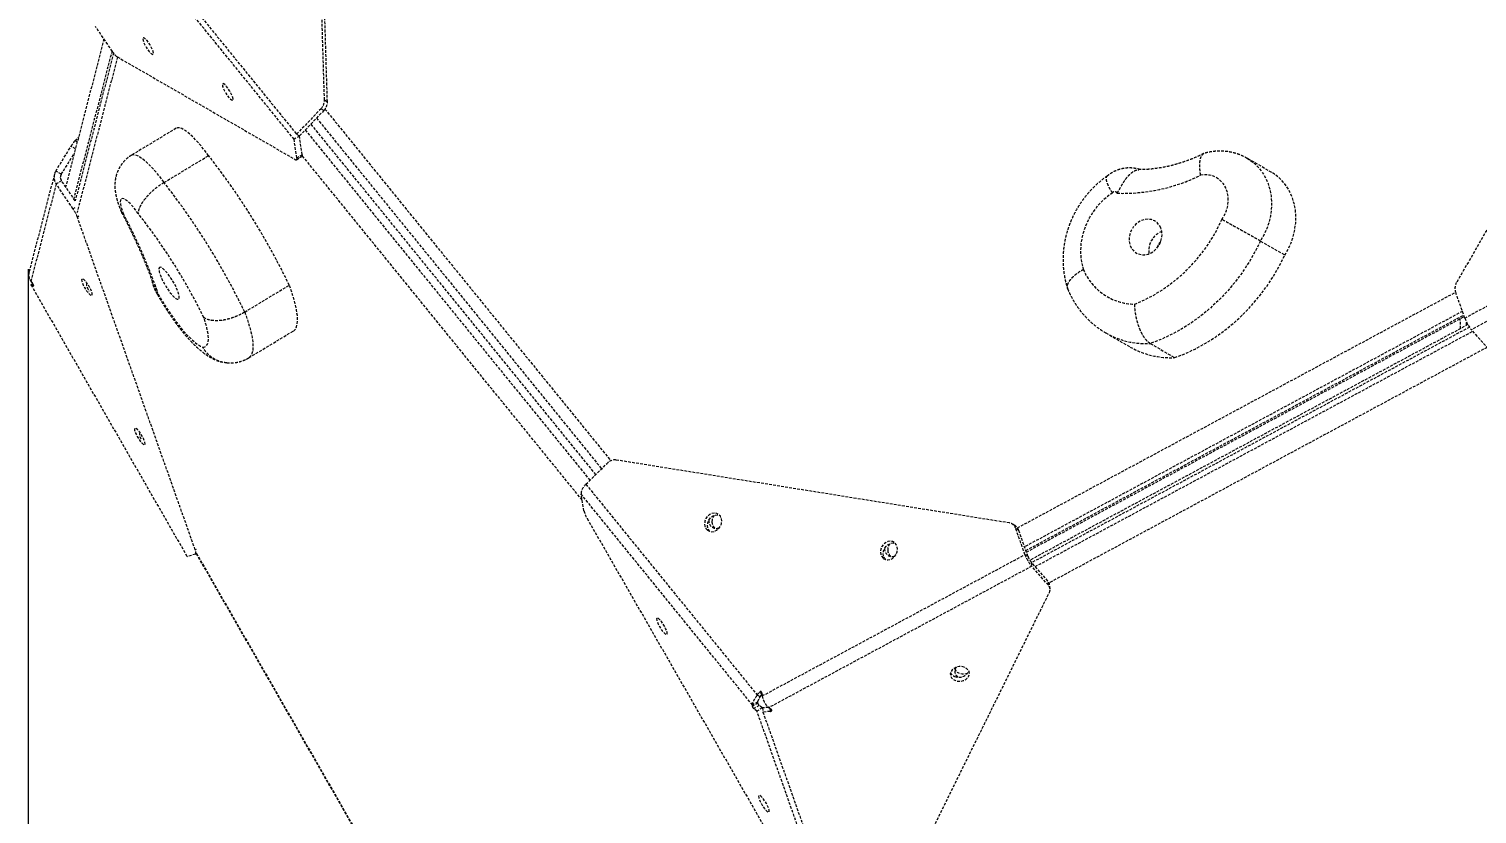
# Model space of a CAD drawing. Header units: millimetres. Extents: x -5934 to 4978, y -3536 to 3518.
# Drawn here: x -2296 to -1620, y 385 to 751 of the extents above; entities that cross this region are included whole.
import ezdxf

# ---------------------------------------------------------------- set-up
doc = ezdxf.new("R2010")
doc.units = ezdxf.units.MM
doc.linetypes.add('HIDDEN', pattern=[1.905, 1.27, -0.635])
for name, color, linetype in [('DIKOM_ОБЪЕКТ', 7, 'Continuous'), ('DIKOM_РАЗМЕР_ЗОНА', 7, 'Continuous'), ('DIKOM_РАЗМЕР_ОБЪЕКТА', 7, 'Continuous')]:
    doc.layers.add(name, color=color, linetype=linetype)
doc.styles.add('style1', font='arialbd.ttf', dxfattribs={"width": 0.8})
doc.dimstyles.new('1-50', dxfattribs={"dimtxt": 300, "dimasz": 200, "dimexe": 100, "dimexo": 0, "dimgap": 100, "dimtad": 1, "dimtxsty": 'style1', "dimcen": 200, "dimclrd": 7, "dimclre": 7, "dimclrt": 7, "dimadec": 1, "dimazin": 2, "dimtfac": 1, "dimtmove": 0, "dimatfit": 2, "dimfxl": 0, "dimlwd": 25, "dimlwe": 18, "dimarcsym": 0})

# ---------------------------------------------------------------- blocks, each defined once
blk = doc.blocks.new('*D0')
at = {"layer": 'Defpoints', "color": 0, "transparency": 16777216}
for p in [(-2296.89, 639), (2643.2, 244.5), (2643.2, -1241.2)]:
    blk.add_point(p, dxfattribs=at)
at = {"layer": 'DIKOM_РАЗМЕР_ОБЪЕКТА', "color": 7, "lineweight": 18, "transparency": 16777216}
for p, q in [((-2296.89, 639), (-2296.89, -1341.2)), ((2643.2, 244.5), (2643.2, -1341.2))]:
    blk.add_line(p, q, dxfattribs=at)
at = {"layer": 'DIKOM_РАЗМЕР_ОБЪЕКТА', "color": 7, "lineweight": 25, "transparency": 16777216}
blk.add_line((-2096.89, -1241.2), (2443.2, -1241.2), dxfattribs=at)
at = {"layer": 'DIKOM_РАЗМЕР_ОБЪЕКТА', "color": 7, "transparency": 16777216}
for points in [[(-2096.89, -1207.86), (-2096.89, -1274.53), (-2296.89, -1241.2)], [(2443.2, -1207.86), (2443.2, -1274.53), (2643.2, -1241.2)]]:
    blk.add_solid(points, dxfattribs=at)
at = {"layer": 'DIKOM_РАЗМЕР_ОБЪЕКТА', "color": 7, "transparency": 16777216, "insert": (101.53, -873.15), "char_height": 300, "attachment_point": 5, "style": 'style1'}
blk.add_mtext('{\\fArial|b0|i0|c204|p34;\\H1.75x;4950}', dxfattribs=at)
blk = doc.blocks.new('*D1')
at = {"layer": 'Defpoints', "color": 0, "transparency": 16777216}
for p in [(-1315.67, 1399.62), (-2761.53, -516.72), (2199.14, -516.72)]:
    blk.add_point(p, dxfattribs=at)
at = {"layer": 'DIKOM_РАЗМЕР_ОБЪЕКТА', "color": 7, "lineweight": 18, "transparency": 16777216}
for p, q in [((-1315.67, 1399.62), (-2861.53, 1399.62)), ((2199.14, -516.72), (-2861.53, -516.72))]:
    blk.add_line(p, q, dxfattribs=at)
at = {"layer": 'DIKOM_РАЗМЕР_ОБЪЕКТА', "color": 7, "lineweight": 25, "transparency": 16777216}
blk.add_line((-2761.53, 1199.62), (-2761.53, -316.72), dxfattribs=at)
at = {"layer": 'DIKOM_РАЗМЕР_ОБЪЕКТА', "color": 7, "transparency": 16777216}
for points in [[(-2794.86, 1199.62), (-2728.19, 1199.62), (-2761.53, 1399.62)], [(-2794.86, -316.72), (-2728.19, -316.72), (-2761.53, -516.72)]]:
    blk.add_solid(points, dxfattribs=at)
at = {"layer": 'DIKOM_РАЗМЕР_ОБЪЕКТА', "color": 7, "transparency": 16777216, "insert": (-3129.58, 684.6), "char_height": 300, "attachment_point": 5, "rotation": 90, "style": 'style1'}
blk.add_mtext('{\\fArial|b0|i0|c204|p34;\\H1.75x;1950}', dxfattribs=at)
blk = doc.blocks.new('*D2')
at = {"layer": 'Defpoints', "color": 0, "transparency": 16777216}
for p in [(-2311.07, 3518.49), (-5291.95, -2644.37), (2643.33, -2644.37)]:
    blk.add_point(p, dxfattribs=at)
at = {"layer": 'DIKOM_РАЗМЕР_ЗОНА', "color": 7, "lineweight": 18, "transparency": 16777216}
for p, q in [((-2311.07, 3518.49), (-5391.95, 3518.49)), ((2643.33, -2644.37), (-5391.95, -2644.37))]:
    blk.add_line(p, q, dxfattribs=at)
at = {"layer": 'DIKOM_РАЗМЕР_ЗОНА', "color": 7, "lineweight": 25, "transparency": 16777216}
blk.add_line((-5291.95, 3318.49), (-5291.95, -2444.37), dxfattribs=at)
at = {"layer": 'DIKOM_РАЗМЕР_ЗОНА', "color": 7, "transparency": 16777216}
for points in [[(-5325.28, 3318.49), (-5258.61, 3318.49), (-5291.95, 3518.49)], [(-5325.28, -2444.37), (-5258.61, -2444.37), (-5291.95, -2644.37)]]:
    blk.add_solid(points, dxfattribs=at)
at = {"layer": 'DIKOM_РАЗМЕР_ЗОНА', "color": 7, "transparency": 16777216, "insert": (-5660, 631.36), "char_height": 300, "attachment_point": 5, "rotation": 90, "style": 'style1'}
blk.add_mtext('{\\fArial|b0|i0|c204|p34;\\H1.75x;6150}', dxfattribs=at)
blk = doc.blocks.new('*D3')
at = {"layer": 'Defpoints', "color": 0, "transparency": 16777216}
for p in [(-4645.22, 715.38), (4976.69, 143.64), (4976.69, -3436.45)]:
    blk.add_point(p, dxfattribs=at)
at = {"layer": 'DIKOM_РАЗМЕР_ЗОНА', "color": 7, "lineweight": 18, "transparency": 16777216}
for p, q in [((-4645.22, 715.38), (-4645.22, -3536.45)), ((4976.69, 143.64), (4976.69, -3536.45))]:
    blk.add_line(p, q, dxfattribs=at)
at = {"layer": 'DIKOM_РАЗМЕР_ЗОНА', "color": 7, "lineweight": 25, "transparency": 16777216}
blk.add_line((-4445.22, -3436.45), (4776.69, -3436.45), dxfattribs=at)
at = {"layer": 'DIKOM_РАЗМЕР_ЗОНА', "color": 7, "transparency": 16777216}
for points in [[(-4445.22, -3403.11), (-4445.22, -3469.78), (-4645.22, -3436.45)], [(4776.69, -3403.11), (4776.69, -3469.78), (4976.69, -3436.45)]]:
    blk.add_solid(points, dxfattribs=at)
at = {"layer": 'DIKOM_РАЗМЕР_ЗОНА', "color": 7, "transparency": 16777216, "insert": (87.74, -3068.4), "char_height": 300, "attachment_point": 5, "style": 'style1'}
blk.add_mtext('{\\fArial|b0|i0|c204|p34;\\H1.75x;9600}', dxfattribs=at)

msp = doc.modelspace()

# ---------------------------------------------------------------- linework, layer by layer
at = {"layer": 'DIKOM_ОБЪЕКТ', "color": 7, "linetype": 'HIDDEN', "lineweight": 15}
for p, q in [((-2158.5, 718.083), (-2164.614, 921.707)), ((-2157.135, 717.295), (-2163.248, 920.918)), ((-1522.399, 818.884), (-1629.819, 632.844)), ((-2172.68, 699.725), (-2252.959, 798.51)), ((-2251.791, 800.876), (-2171.512, 702.091)), ((-2257.565, 740.819), (-2265.425, 752.399)), ((-2261.462, 746.559), (-2279.377, 677.534)), ((-2257.696, 741.011), (-2275.61, 671.986)), ((-2256.988, 740.016), (-2274.912, 670.957)), ((-2255.151, 738.174), (-2274.005, 665.532)), ((-2255.182, 738.192), (-2172.211, 690.301)), ((-2158.5, 718.083), (-2157.135, 717.295)), ((-2160.1, 714.019), (-2171.512, 702.091)), ((-2158.734, 713.23), (-2170.146, 701.303)), ((-2158.734, 713.23), (-2160.1, 714.019)), ((-2158.248, 713.811), (-2024.78, 549.549)), ((-2227.758, 704.87), (-2248.572, 692.331)), ((-2167.491, 704.078), (-2034.512, 540.418)), ((-2031.756, 543.13), (-2164.808, 706.882)), ((-2162.178, 709.63), (-2029.053, 545.79)), ((-2274.958, 699.106), (-2273.373, 700.666)), ((-2274.958, 699.106), (-2273.932, 698.514)), ((-2170.182, 701.23), (-2172.68, 699.725)), ((-2171.446, 691.028), (-2172.68, 699.725)), ((-2171.512, 702.091), (-2170.146, 701.303)), ((-2170.182, 701.23), (-2170.325, 701.406)), ((-2168.949, 692.533), (-2170.182, 701.23)), ((-2283.976, 684.858), (-2276.812, 696.47)), ((-2281.389, 683.364), (-2275.303, 693.228)), ((-2274.768, 695.29), (-2276.812, 696.47)), ((-2233.418, 679.542), (-2212.604, 692.082)), ((-2171.611, 690.197), (-2169.125, 691.695)), ((-2171.446, 691.028), (-2168.949, 692.533)), ((-2038.191, 531.249), (-2168.936, 692.16)), ((-1716.164, 684.243), (-1727.546, 690.814)), ((-2284.609, 683.378), (-2296.434, 637.825)), ((-2281.389, 683.364), (-2283.976, 684.858)), ((-2281.789, 681.824), (-2281.389, 683.364)), ((-2283.796, 678.861), (-2295.604, 633.374)), ((-2281.298, 680.365), (-2283.796, 678.861)), ((-2275.936, 667.281), (-2283.796, 678.861)), ((-2274.912, 670.957), (-2281.298, 680.365)), ((-1625.992, 616.23), (-1503.246, 682.264)), ((-1500.114, 676.814), (-1622.86, 610.779)), ((-2275.936, 667.281), (-2274.921, 667.893)), ((-2273.228, 663.771), (-2273.885, 663.375)), ((-2218.835, 507.921), (-2273.885, 663.375)), ((-1721.388, 652.187), (-1710.006, 645.616)), ((-2295.604, 633.374), (-2294.711, 632.195)), ((-2294.707, 632.189), (-2295.545, 631.684)), ((-2295.545, 631.684), (-2222.584, 504.71)), ((-2294.378, 631.253), (-2295.545, 631.684)), ((-2294.275, 631.314), (-2294.378, 631.253)), ((-2195.747, 619.016), (-2174.933, 631.556)), ((-1834.866, 518.22), (-1630.267, 628.305)), ((-1625.992, 616.23), (-1630.323, 628.464)), ((-1627.095, 619.347), (-1831.547, 509.341)), ((-1830.943, 507.635), (-1626.491, 617.641)), ((-1830.693, 506.93), (-1626.242, 616.936)), ((-1627.954, 611.308), (-1628.093, 615.94)), ((-2193.792, 597.67), (-2172.978, 610.21)), ((-1624.539, 613.146), (-1829.075, 503.095)), ((-1623.783, 611.963), (-1828.208, 501.972)), ((-1826.58, 500.122), (-1622.236, 610.07)), ((-1793.619, 609.261), (-1782.237, 602.69)), ((-1625.197, 612.792), (-1625.248, 614.467)), ((-1615.083, 601.937), (-1622.86, 610.779)), ((-1615.593, 602.516), (-1820.083, 492.49)), ((-1772.827, 604.306), (-1761.445, 597.735)), ((-2036.393, 538.566), (-2026.309, 548.492)), ((-1838.636, 520.49), (-2022.339, 549.906)), ((-2036.393, 538.566), (-1956.362, 440.056)), ((-1958.626, 435.47), (-2038.657, 533.979)), ((-2037.326, 526.169), (-2038.657, 533.979)), ((-2035.825, 522.581), (-1929.51, 337.53)), ((-1836.01, 519.256), (-1837.376, 520.044)), ((-1831.356, 505.733), (-1835.688, 517.967)), ((-1834.322, 517.179), (-1835.688, 517.967)), ((-1829.99, 504.944), (-1834.322, 517.179)), ((-2218.835, 507.921), (-2218.178, 508.317)), ((-2218.766, 505.966), (-2222.584, 504.71)), ((-2218.708, 505.993), (-2218.052, 506.389)), ((-2218.395, 506.182), (-2137.564, 365.489)), ((-2218.226, 506.284), (-2137.394, 365.591)), ((-1954.1, 439.694), (-1831.356, 505.733)), ((-1829.99, 504.944), (-1831.356, 505.733)), ((-1828.425, 502.219), (-1828.225, 500.282)), ((-1820.648, 493.377), (-1828.425, 502.219)), ((-1828.225, 500.282), (-1950.969, 434.244)), ((-1820.448, 491.44), (-1828.225, 500.282)), ((-1896.834, 332.297), (-1819.98, 488.017)), ((-1820.448, 491.44), (-1820.648, 493.377)), ((-1819.662, 489.7), (-1819.862, 491.637)), ((-1956.362, 440.056), (-1955.423, 441.365)), ((-1954.996, 439.268), (-1956.362, 440.056)), ((-1954.241, 440.682), (-1955.423, 441.365)), ((-1954.996, 439.268), (-1954.198, 440.38)), ((-1954.312, 441.187), (-1954.1, 439.694)), ((-1956.155, 436.326), (-1958.653, 434.822)), ((-1958.653, 434.822), (-1958.626, 435.47)), ((-1956.128, 436.974), (-1958.626, 435.47)), ((-1955.51, 435.204), (-1958.008, 433.699)), ((-1956.525, 432.601), (-1958.008, 433.699)), ((-1954.027, 434.105), (-1956.525, 432.601)), ((-1956.155, 436.326), (-1956.128, 436.974)), ((-1954.027, 434.105), (-1955.51, 435.204)), ((-1953.909, 433.77), (-1954.027, 434.105)), ((-1951.079, 434.352), (-1953.942, 434.092)), ((-1953.942, 434.092), (-1953.742, 432.155)), ((-1950.969, 434.244), (-1949.845, 433.411)), ((-1950.455, 433.863), (-1950.311, 432.467)), ((-1918.751, 325.943), (-1956.525, 432.601)), ((-1950.311, 432.467), (-1953.742, 432.155)), ((-1953.742, 432.155), (-1915.969, 325.497))]:
    msp.add_line(p, q, dxfattribs=at)
at = {"layer": 'DIKOM_ОБЪЕКТ', "color": 7, "linetype": 'HIDDEN', "lineweight": 15, "flags": 128}
for points in [[(-2243.372, 746.582), (-2243.234, 745.861), (-2242.906, 744.933), (-2242.414, 743.871), (-2241.798, 742.763), (-2241.108, 741.698), (-2240.399, 740.763), (-2239.73, 740.032), (-2239.153, 739.566), (-2238.717, 739.401), (-2238.457, 739.552), (-2238.393, 740.006), (-2238.53, 740.727), (-2238.858, 741.655), (-2239.35, 742.717), (-2239.967, 743.825), (-2240.657, 744.89), (-2241.366, 745.825), (-2242.035, 746.556), (-2242.611, 747.023), (-2243.047, 747.187), (-2243.308, 747.036), (-2243.372, 746.582)], [(-2206.186, 725.118), (-2206.049, 724.398), (-2205.72, 723.469), (-2205.228, 722.408), (-2204.612, 721.3), (-2203.922, 720.235), (-2203.213, 719.299), (-2202.544, 718.568), (-2201.968, 718.102), (-2201.532, 717.938), (-2201.271, 718.089), (-2201.207, 718.543), (-2201.344, 719.263), (-2201.672, 720.192), (-2202.164, 721.253), (-2202.781, 722.361), (-2203.471, 723.426), (-2204.18, 724.362), (-2204.849, 725.093), (-2205.425, 725.559), (-2205.861, 725.723), (-2206.122, 725.572), (-2206.186, 725.118)], [(-2212.604, 692.082), (-2214.386, 694.447), (-2216.149, 696.635), (-2217.871, 698.618), (-2219.529, 700.372), (-2221.105, 701.874), (-2222.578, 703.108), (-2223.93, 704.057), (-2225.145, 704.709), (-2226.208, 705.057), (-2227.105, 705.096), (-2227.758, 704.87)], [(-2248.572, 692.33), (-2247.919, 692.557), (-2247.022, 692.518), (-2245.959, 692.17), (-2244.744, 691.517), (-2243.392, 690.568), (-2241.919, 689.335), (-2240.343, 687.832), (-2238.685, 686.079), (-2236.963, 684.096), (-2235.2, 681.908), (-2233.418, 679.542)], [(-2172.211, 690.301), (-2172.004, 690.202), (-2171.826, 690.157), (-2171.678, 690.168), (-2171.562, 690.235), (-2171.48, 690.356), (-2171.433, 690.53), (-2171.422, 690.755), (-2171.446, 691.028)], [(-2168.949, 692.533), (-2168.924, 692.26), (-2168.936, 692.035), (-2168.983, 691.861), (-2169.064, 691.739), (-2169.113, 691.702)], [(-1727.614, 690.853), (-1726.239, 689.994), (-1724.072, 688.305), (-1722.128, 686.337), (-1720.428, 684.115), (-1718.996, 681.665), (-1717.848, 679.019), (-1716.998, 676.208), (-1716.456, 673.267), (-1716.231, 670.234), (-1716.324, 667.144), (-1716.734, 664.037), (-1717.456, 660.949), (-1718.482, 657.921), (-1719.798, 654.988), (-1721.388, 652.187)], [(-1739.442, 662.315), (-1738.226, 664.289), (-1737.303, 666.408), (-1736.697, 668.616), (-1736.424, 670.853), (-1736.493, 673.056), (-1736.9, 675.165), (-1737.636, 677.123), (-1738.679, 678.876), (-1740.001, 680.376), (-1741.567, 681.581), (-1743.333, 682.46), (-1745.251, 682.988), (-1747.268, 683.15), (-1749.33, 682.942)], [(-1710.006, 645.616), (-1708.416, 648.416), (-1707.099, 651.349), (-1706.074, 654.378), (-1705.352, 657.465), (-1704.942, 660.572), (-1704.849, 663.662), (-1705.074, 666.696), (-1705.615, 669.636), (-1706.465, 672.447), (-1707.613, 675.093), (-1709.046, 677.543), (-1710.745, 679.765), (-1712.69, 681.733), (-1714.856, 683.422), (-1716.164, 684.243)], [(-2245.468, 665.038), (-2246.752, 666.783), (-2248.018, 668.341), (-2249.231, 669.669), (-2250.358, 670.732), (-2251.368, 671.5), (-2252.234, 671.952), (-2252.932, 672.076), (-2253.442, 671.868), (-2253.751, 671.333), (-2253.851, 670.488), (-2253.738, 669.354), (-2253.415, 667.963), (-2252.892, 666.353), (-2252.183, 664.568)], [(-1790.469, 674.718), (-1793.015, 672.885), (-1795.394, 670.78), (-1797.577, 668.431), (-1799.535, 665.866), (-1801.244, 663.118), (-1802.684, 660.221), (-1803.835, 657.212), (-1804.684, 654.129), (-1805.219, 651.009), (-1805.434, 647.892), (-1805.327, 644.818), (-1804.898, 641.824), (-1804.153, 638.949)], [(-1767.956, 658.348), (-1768.702, 659.698), (-1769.708, 660.817), (-1770.931, 661.661), (-1772.323, 662.194), (-1773.825, 662.394), (-1775.376, 662.254), (-1776.914, 661.779), (-1778.374, 660.988), (-1779.698, 659.914), (-1780.83, 658.601), (-1781.725, 657.102), (-1782.346, 655.48), (-1782.668, 653.8), (-1782.677, 652.131), (-1782.372, 650.541), (-1781.768, 649.096), (-1780.887, 647.855), (-1779.767, 646.868), (-1778.453, 646.177), (-1776.998, 645.808), (-1775.464, 645.778), (-1773.911, 646.087), (-1772.404, 646.723), (-1771.005, 647.661), (-1769.771, 648.86), (-1768.752, 650.273), (-1767.99, 651.842), (-1767.516, 653.502), (-1767.35, 655.185), (-1767.499, 656.823), (-1767.956, 658.348)], [(-1721.388, 652.187), (-1723.946, 647.12), (-1726.796, 642.207), (-1729.926, 637.473), (-1733.322, 632.939), (-1736.967, 628.628), (-1740.844, 624.558), (-1744.935, 620.751), (-1749.22, 617.223), (-1753.679, 613.991), (-1758.291, 611.07), (-1763.035, 608.474), (-1767.888, 606.216), (-1772.827, 604.306)], [(-1761.445, 597.735), (-1756.506, 599.645), (-1751.653, 601.903), (-1746.909, 604.498), (-1742.297, 607.419), (-1737.837, 610.651), (-1733.552, 614.179), (-1729.462, 617.987), (-1725.585, 622.056), (-1721.94, 626.368), (-1718.544, 630.901), (-1715.414, 635.636), (-1712.563, 640.548), (-1710.006, 645.616)], [(-2235.148, 639.935), (-2235.558, 639.823), (-2235.783, 639.409), (-2235.814, 638.711), (-2235.651, 637.758), (-2235.298, 636.589), (-2234.772, 635.251), (-2234.093, 633.8), (-2233.29, 632.294), (-2232.395, 630.796), (-2231.444, 629.366), (-2230.477, 628.064), (-2229.534, 626.943), (-2228.652, 626.048), (-2227.869, 625.416), (-2227.216, 625.073), (-2226.719, 625.033), (-2226.4, 625.297), (-2226.271, 625.856), (-2226.337, 626.686), (-2226.597, 627.752), (-2227.038, 629.012), (-2227.644, 630.414), (-2228.388, 631.9), (-2229.242, 633.41), (-2230.17, 634.881), (-2231.134, 636.254), (-2232.094, 637.472), (-2233.011, 638.485), (-2233.847, 639.253), (-2234.57, 639.743), (-2235.148, 639.935)], [(-2270.306, 633.614), (-2270.926, 634.192), (-2271.423, 634.48), (-2271.757, 634.455), (-2271.901, 634.119), (-2271.844, 633.499), (-2271.59, 632.646), (-2271.159, 631.628), (-2270.587, 630.528), (-2269.92, 629.435), (-2269.212, 628.438), (-2268.52, 627.617), (-2267.9, 627.039), (-2267.403, 626.751), (-2267.069, 626.776), (-2266.925, 627.112), (-2266.982, 627.731), (-2267.236, 628.585), (-2267.667, 629.603), (-2268.239, 630.703), (-2268.906, 631.796), (-2269.614, 632.793), (-2270.306, 633.614)], [(-2269.261, 632.316), (-2269.423, 632.279), (-2269.586, 631.971), (-2269.547, 631.376), (-2269.311, 630.542), (-2268.896, 629.536), (-2268.538, 628.814)], [(-2236.645, 629.063), (-2236.744, 629.065), (-2236.795, 628.985), (-2236.793, 628.829), (-2236.739, 628.607), (-2236.637, 628.335), (-2236.493, 628.032), (-2236.318, 627.719), (-2236.123, 627.416)], [(-2172.978, 610.21), (-2172.863, 610.283), (-2172.087, 611.045), (-2171.525, 612.147), (-2171.182, 613.577), (-2171.062, 615.326), (-2171.165, 617.379), (-2171.49, 619.719), (-2172.034, 622.329), (-2172.794, 625.187), (-2173.763, 628.271), (-2174.933, 631.556)], [(-2236.123, 627.416), (-2234.51, 624.621), (-2232.819, 621.862), (-2231.072, 619.175), (-2229.291, 616.593), (-2227.497, 614.149), (-2225.715, 611.873), (-2223.965, 609.793), (-2222.271, 607.936), (-2220.652, 606.325), (-2219.13, 604.98), (-2217.724, 603.918), (-2216.451, 603.153), (-2215.327, 602.694)], [(-2215.327, 602.694), (-2214.427, 602.809), (-2213.706, 603.231), (-2213.171, 603.953), (-2212.828, 604.971), (-2212.68, 606.272), (-2212.728, 607.845), (-2212.972, 609.673), (-2213.41, 611.739), (-2214.037, 614.021), (-2214.848, 616.497)], [(-2195.747, 619.016), (-2194.577, 615.732), (-2193.608, 612.648), (-2192.848, 609.79), (-2192.303, 607.18), (-2191.979, 604.84), (-2191.876, 602.787), (-2191.996, 601.038), (-2192.339, 599.607), (-2192.9, 598.506), (-2193.677, 597.743), (-2193.789, 597.672)], [(-2245.634, 563.943), (-2246.254, 564.521), (-2246.751, 564.809), (-2247.085, 564.784), (-2247.229, 564.448), (-2247.172, 563.828), (-2246.918, 562.975), (-2246.487, 561.957), (-2245.915, 560.857), (-2245.248, 559.764), (-2244.54, 558.767), (-2243.848, 557.946), (-2243.228, 557.368), (-2242.731, 557.08), (-2242.397, 557.105), (-2242.253, 557.441), (-2242.31, 558.061), (-2242.564, 558.914), (-2242.995, 559.932), (-2243.567, 561.032), (-2244.234, 562.125), (-2244.942, 563.122), (-2245.634, 563.943)], [(-2244.591, 562.647), (-2244.753, 562.61), (-2244.915, 562.302), (-2244.877, 561.707), (-2244.641, 560.873), (-2244.226, 559.867), (-2243.869, 559.147)], [(-1979.606, 517.11), (-1978.646, 516.595), (-1977.551, 516.418), (-1976.411, 516.592), (-1975.317, 517.104), (-1974.359, 517.912), (-1973.613, 518.95), (-1973.142, 520.136), (-1972.981, 521.371), (-1973.145, 522.558), (-1973.621, 523.598), (-1974.369, 524.409), (-1975.329, 524.924), (-1976.424, 525.101), (-1977.564, 524.927), (-1978.658, 524.415), (-1979.617, 523.607), (-1980.362, 522.568), (-1980.834, 521.383), (-1980.994, 520.147), (-1980.83, 518.961), (-1980.355, 517.92), (-1979.606, 517.11)], [(-1978.506, 516.552), (-1978.989, 517.132), (-1979.464, 518.172), (-1979.628, 519.359), (-1979.468, 520.594), (-1978.996, 521.78), (-1978.251, 522.818), (-1977.292, 523.626), (-1976.199, 524.138), (-1975.058, 524.312), (-1974.103, 524.179)], [(-2218.766, 505.966), (-2218.653, 506.037), (-2218.573, 506.162), (-2218.529, 506.34), (-2218.52, 506.568), (-2218.547, 506.845), (-2218.609, 507.165), (-2218.705, 507.526), (-2218.835, 507.921)], [(-1897.514, 503.964), (-1896.554, 503.449), (-1895.459, 503.272), (-1894.319, 503.446), (-1893.225, 503.958), (-1892.267, 504.766), (-1891.521, 505.805), (-1891.049, 506.99), (-1890.889, 508.226), (-1891.053, 509.412), (-1891.529, 510.453), (-1892.277, 511.263), (-1893.237, 511.778), (-1894.332, 511.956), (-1895.472, 511.781), (-1896.566, 511.269), (-1897.524, 510.461), (-1898.27, 509.423), (-1898.742, 508.237), (-1898.902, 507.002), (-1898.738, 505.815), (-1898.262, 504.775), (-1897.514, 503.964)], [(-1896.414, 503.406), (-1896.896, 503.986), (-1897.372, 505.027), (-1897.536, 506.213), (-1897.376, 507.449), (-1896.904, 508.634), (-1896.158, 509.673), (-1895.2, 510.481), (-1894.106, 510.993), (-1892.966, 511.167), (-1892.011, 511.033)], [(-2001.82, 475.253), (-2002.439, 475.831), (-2002.936, 476.119), (-2003.27, 476.095), (-2003.415, 475.759), (-2003.357, 475.139), (-2003.103, 474.285), (-2002.672, 473.268), (-2002.1, 472.167), (-2001.433, 471.075), (-2000.725, 470.077), (-2000.033, 469.256), (-1999.414, 468.678), (-1998.917, 468.39), (-1998.583, 468.414), (-1998.439, 468.75), (-1998.496, 469.37), (-1998.751, 470.224), (-1999.181, 471.242), (-1999.753, 472.342), (-2000.42, 473.435), (-2001.128, 474.432), (-2001.82, 475.253)], [(-1859.691, 453.1), (-1860.896, 453.375), (-1862.172, 453.374), (-1863.416, 453.097), (-1864.528, 452.568), (-1865.417, 451.828), (-1866.011, 450.937), (-1866.263, 449.969), (-1866.151, 449.001), (-1865.686, 448.112), (-1864.904, 447.373), (-1863.868, 446.845), (-1862.664, 446.57), (-1861.388, 446.571), (-1860.144, 446.848), (-1859.032, 447.378), (-1858.143, 448.118), (-1857.548, 449.008), (-1857.297, 449.976), (-1857.408, 450.944), (-1857.874, 451.834), (-1858.656, 452.572), (-1859.691, 453.1)], [(-1858.177, 450.166), (-1858.292, 450.123), (-1859.482, 449.844), (-1860.707, 449.841), (-1861.858, 450.116), (-1862.834, 450.643), (-1863.546, 451.375), (-1863.932, 452.248), (-1863.95, 452.335)], [(-1954.172, 392.317), (-1954.791, 392.895), (-1955.288, 393.183), (-1955.622, 393.159), (-1955.766, 392.823), (-1955.709, 392.203), (-1955.455, 391.35), (-1955.024, 390.332), (-1954.452, 389.231), (-1953.785, 388.139), (-1953.077, 387.141), (-1952.385, 386.32), (-1951.766, 385.742), (-1951.269, 385.454), (-1950.935, 385.479), (-1950.791, 385.814), (-1950.848, 386.434), (-1951.102, 387.288), (-1951.533, 388.306), (-1952.105, 389.406), (-1952.772, 390.499), (-1953.48, 391.496), (-1954.172, 392.317)]]:
    msp.add_lwpolyline(points, dxfattribs=at)
at = {"layer": 'DIKOM_ОБЪЕКТ', "color": 7, "linetype": 'HIDDEN', "lineweight": 15}
for centre, radius, start, end in [((-2249.591, 745.659), 9.328, 211.256881, 233.175273), ((-2164.213, 717.985), 5.714, 316.045528, 0.986467), ((-2162.848, 717.196), 5.714, 316.049448, 0.989196), ((-2261.382, 687.583), 17.807, 139.676588, 150.060806), ((-2472.441, 488.376), 330.169, 25.699763, 38.09548), ((-2279.286, 681.998), 5.494, 148.622536, 214.816783), ((-2279.044, 681.934), 2.746, 148.611127, 214.828193), ((-2493.634, 475.601), 330.612, 25.708116, 38.087127), ((-1785.839, 757.392), 82.92, 268.239546, 296.12307), ((-1789.474, 674.145), 1.148, 18.622997, 150.015849), ((-2290.984, 656.887), 18.289, 20.77751, 34.632759), ((-2489.955, 539.355), 268.726, 19.501261, 27.771807), ((-2457.068, 497.626), 269.817, 26.139683, 38.349909), ((-1808.453, 692.48), 75.316, 292.082064, 336.390444), ((-1763.944, 647.671), 9.651, 111.418791, 188.581209), ((-1764.798, 648.164), 4.896, 130.384382, 169.615618), ((-1779.715, 649.177), 26.492, 202.709523, 269.081926), ((-1625.264, 630.101), 5.317, 148.938322, 197.923896), ((-1609.339, 622.172), 17.681, 199.637302, 220.116058), ((-1774.763, 642.285), 38.028, 240.259723, 272.91726), ((-1763.38, 635.714), 38.029, 240.274056, 272.917158), ((-2022.918, 545.252), 4.69, 82.907622, 136.30885), ((-2032.613, 533.849), 6.045, 128.701154, 178.760887), ((-2025.256, 529.109), 12.423, 193.690078, 211.703355), ((-1975.496, 521.487), 3.533, 175.954394, 293.197256), ((-1972.839, 521.034), 4.708, 140.142613, 180.995824), ((-1974.232, 520.907), 3.314, 179.217224, 243.11511), ((-1839.249, 516.79), 3.75, 18.302872, 80.600567), ((-1837.959, 515.948), 3.84, 18.697832, 59.489904), ((-1893.401, 508.347), 3.534, 176.012877, 293.826308), ((-1890.751, 507.894), 4.702, 141.994602, 180.979579), ((-1892.139, 507.766), 3.314, 179.183635, 243.102329), ((-1814.703, 511.675), 17.681, 199.638356, 220.116884), ((-1821.664, 507.915), 8.84, 199.637358, 220.118182), ((-1822.938, 491.295), 3.095, 6.348427, 42.275955), ((-1822.676, 489.392), 3.026, 332.968189, 42.58271), ((-1861.206, 451.173), 2.946, 138.91462, 246.410892), ((-1862.972, 452.275), 3.661, 209.807505, 252.571788), ((-1862.172, 453.435), 5.025, 247.823382, 335.660734)]:
    msp.add_arc(centre, radius, start, end, dxfattribs=at)
for centre, major_axis, ratio, start_param, end_param in [((-2294.776, 631.946), (-0.474, 0.694), 0.2357263, 2.8206992, 4.9150943), ((-1954.985, 440.825), (0.313, 0.881), 0.6884734, 5.3622982, 7.4566933), ((-1958.214, 434.282), (-0.396, 0.639), 0.2943936, 0.40913, 2.5035251), ((-1955.717, 435.787), (-0.396, 0.639), 0.2943936, 0.40913, 2.5035251), ((-1950.517, 433.049), (0.917, -0.086), 0.634286, 4.9984457, 7.0928408)]:
    msp.add_ellipse(centre, major_axis=major_axis, ratio=ratio, start_param=start_param, end_param=end_param, dxfattribs=at)
for points, knots in [([(-2248.563, 692.307), (-2249.075, 691.986), (-2250.203, 691.281), (-2251.712, 689.908), (-2253.091, 688.311), (-2254.213, 686.594), (-2255.089, 684.801), (-2255.728, 682.962), (-2256.145, 681.102), (-2256.357, 679.236), (-2256.38, 677.357), (-2256.224, 675.425), (-2255.872, 673.345), (-2255.279, 670.998), (-2254.449, 668.542), (-2253.727, 666.719), (-2253.318, 665.811), (-2253.266, 665.696)], [0, 0, 0, 0, 0.0570392, 0.1255068, 0.1919751, 0.2567981, 0.3203027, 0.3828543, 0.4449188, 0.5072114, 0.5709174, 0.6381235, 0.7124225, 0.7994334, 0.9018013, 0.9875352, 1, 1, 1, 1]), ([(-1747.82, 693.1), (-1748.39, 692.819), (-1750.335, 691.858), (-1753.699, 690.412), (-1757.918, 688.872), (-1762.17, 687.619), (-1766.437, 686.645), (-1770.703, 685.968), (-1774.616, 685.579), (-1777.077, 685.549), (-1778.14, 685.537)], [0, 0, 0, 0, 0.0574647, 0.1960745, 0.334815, 0.4738397, 0.6132174, 0.7530167, 0.8933128, 1, 1, 1, 1]), ([(-1749.33, 682.942), (-1749.332, 682.957), (-1749.5, 684.009), (-1749.705, 685.765), (-1749.762, 688.001), (-1749.623, 689.745), (-1749.293, 691.2), (-1748.775, 692.283), (-1748.159, 692.982), (-1747.656, 693.13), (-1747.442, 693.194)], [0, 0, 0, 0, 0.0027014, 0.1918585, 0.3316946, 0.4755415, 0.6147599, 0.7579726, 0.8969211, 1, 1, 1, 1]), ([(-1727.64, 690.838), (-1728.29, 691.2), (-1729.76, 692.019), (-1732.213, 692.957), (-1734.928, 693.699), (-1737.714, 694.129), (-1740.539, 694.259), (-1743.375, 694.076), (-1745.686, 693.702), (-1747.029, 693.338), (-1747.45, 693.224)], [0, 0, 0, 0, 0.1093674, 0.2470408, 0.3844623, 0.5218974, 0.6595795, 0.7977501, 0.9365928, 1, 1, 1, 1]), ([(-1777.577, 685.551), (-1777.591, 685.556), (-1778.289, 685.84), (-1779.763, 686.129), (-1781.948, 686.391), (-1784.145, 686.318), (-1786.302, 685.959), (-1788.393, 685.316), (-1790.373, 684.386), (-1791.911, 683.455), (-1792.71, 682.756), (-1792.957, 682.539)], [0, 0, 0, 0, 0.0026921, 0.1381588, 0.2725819, 0.4062374, 0.5394206, 0.6724712, 0.8057699, 0.9397117, 1, 1, 1, 1]), ([(-1788.386, 674.511), (-1788.381, 674.518), (-1787.997, 675.041), (-1787.328, 676.188), (-1786.303, 678.015), (-1785.172, 679.914), (-1783.92, 681.711), (-1782.613, 683.223), (-1781.291, 684.384), (-1779.951, 685.15), (-1778.892, 685.513), (-1778.302, 685.473), (-1778.139, 685.462)], [0, 0, 0, 0, 0.0012996, 0.0976241, 0.1974846, 0.3222499, 0.4506672, 0.5743618, 0.7015728, 0.824751, 0.9514728, 1, 1, 1, 1]), ([(-2233.418, 679.542), (-2234.107, 679.108), (-2235.506, 678.225), (-2237.516, 676.693), (-2239.416, 675.043), (-2241.115, 673.333), (-2242.599, 671.586), (-2243.801, 669.884), (-2244.709, 668.244), (-2245.348, 666.581), (-2245.492, 665.557), (-2245.468, 665.045), (-2245.468, 665.038)], [0, 0, 0, 0, 0.10538274, 0.21382907, 0.31921388, 0.42764924, 0.53313585, 0.64166361, 0.7474224, 0.85622163, 0.997845, 1, 1, 1, 1]), ([(-1792.916, 682.604), (-1793.064, 682.505), (-1794.232, 681.729), (-1796.31, 680.089), (-1799.075, 677.611), (-1801.642, 674.897), (-1804.005, 671.982), (-1806.142, 668.882), (-1808.039, 665.621), (-1809.68, 662.222), (-1811.052, 658.709), (-1812.144, 655.108), (-1812.947, 651.444), (-1813.453, 647.745), (-1813.656, 644.038), (-1813.553, 640.353), (-1813.146, 636.717), (-1812.447, 633.237), (-1811.795, 630.947), (-1811.413, 629.839), (-1811.395, 629.788)], [0, 0, 0, 0, 0.0089621, 0.0705469, 0.1322304, 0.1940613, 0.2560177, 0.3180747, 0.3802149, 0.4424213, 0.5046754, 0.5669568, 0.6292474, 0.6915172, 0.7537318, 0.8158497, 0.8778208, 0.9395944, 0.9971865, 1, 1, 1, 1]), ([(-1790.469, 674.718), (-1790.476, 674.728), (-1791.065, 675.51), (-1791.877, 676.916), (-1792.715, 678.706), (-1793.196, 680.112), (-1793.401, 681.261), (-1793.351, 682.117), (-1793.097, 682.416), (-1792.975, 682.56)], [0, 0, 0, 0, 0.002499, 0.2130894, 0.3702375, 0.5319459, 0.6889896, 0.8505861, 1, 1, 1, 1]), ([(-2252.183, 664.568), (-2252.189, 664.572), (-2252.629, 664.828), (-2253.087, 665.166), (-2253.215, 665.636), (-2253.234, 665.709)], [0, 0, 0, 0, 0.0119093, 0.8467503, 1, 1, 1, 1]), ([(-2253.219, 665.583), (-2253.043, 665.245), (-2252.092, 663.417), (-2250.437, 660.127), (-2248.308, 655.755), (-2246.308, 651.47), (-2244.44, 647.29), (-2242.712, 643.233), (-2241.133, 639.325), (-2239.806, 635.861), (-2239.069, 633.775), (-2238.753, 632.879)], [0, 0, 0, 0, 0.028684, 0.1552494, 0.2815889, 0.4076002, 0.5332145, 0.6583411, 0.7828765, 0.906696, 1, 1, 1, 1]), ([(-1721.388, 652.187), (-1721.796, 652.421), (-1722.623, 652.896), (-1724.224, 653.801), (-1726.056, 654.828), (-1728.062, 655.946), (-1730.213, 657.142), (-1732.412, 658.363), (-1734.635, 659.601), (-1737.016, 660.933), (-1738.594, 661.829), (-1739.429, 662.308), (-1739.442, 662.315)], [0, 0, 0, 0, 0.1053804, 0.2138318, 0.3192173, 0.427649, 0.5331299, 0.6416619, 0.7474184, 0.8562202, 0.9978397, 1, 1, 1, 1]), ([(-2296.42, 637.82), (-2296.433, 637.787), (-2296.638, 637.3), (-2296.645, 636.254), (-2296.443, 634.742), (-2295.898, 633.853), (-2295.604, 633.374)], [0, 0, 0, 0, 0.0216894, 0.3269852, 0.6371133, 1, 1, 1, 1]), ([(-1811.362, 629.703), (-1811.452, 630.046), (-1811.634, 630.749), (-1811.401, 631.96), (-1810.794, 633.265), (-1809.804, 634.61), (-1808.451, 635.978), (-1806.632, 637.439), (-1805.095, 638.417), (-1804.175, 638.937), (-1804.153, 638.949)], [0, 0, 0, 0, 0.132638, 0.2715537, 0.4065652, 0.5455073, 0.6805975, 0.8195938, 0.9957226, 1, 1, 1, 1]), ([(-2239.054, 633.722), (-2239.026, 633.535), (-2238.919, 632.819), (-2238.567, 631.586), (-2237.976, 629.978), (-2237.278, 628.493), (-2236.703, 627.574), (-2236.463, 627.19)], [0, 0, 0, 0, 0.080017, 0.3067119, 0.5431302, 0.809118, 1, 1, 1, 1]), ([(-2236.645, 629.063), (-2236.649, 629.07), (-2237.008, 629.584), (-2237.675, 630.584), (-2238.379, 631.834), (-2238.618, 632.622), (-2238.702, 632.897)], [0, 0, 0, 0, 0.0051749, 0.3891423, 0.78723, 1, 1, 1, 1]), ([(-1811.454, 629.911), (-1811.143, 629.185), (-1810.339, 627.311), (-1808.803, 624.418), (-1806.807, 621.294), (-1804.561, 618.379), (-1802.091, 615.688), (-1799.408, 613.247), (-1796.597, 611.076), (-1794.597, 609.863), (-1793.625, 609.273)], [0, 0, 0, 0, 0.0842041, 0.217629, 0.3506102, 0.4829258, 0.6146134, 0.7457297, 0.8763779, 1, 1, 1, 1]), ([(-2236.123, 627.416), (-2236.126, 627.414), (-2236.322, 627.222), (-2236.528, 627.111), (-2236.47, 627.184), (-2236.467, 627.189)], [0, 0, 0, 0, 0.01103243, 0.9387109, 1, 1, 1, 1]), ([(-2236.479, 627.182), (-2236.316, 626.894), (-2235.604, 625.63), (-2234.282, 623.402), (-2232.494, 620.534), (-2230.646, 617.732), (-2228.752, 615.013), (-2226.816, 612.391), (-2224.842, 609.876), (-2222.824, 607.475), (-2220.746, 605.187), (-2218.567, 603), (-2216.206, 600.892), (-2213.861, 599.114), (-2211.593, 597.706), (-2209.55, 596.699), (-2207.862, 596.038), (-2206.816, 595.766), (-2206.485, 595.679)], [0, 0, 0, 0, 0.0195723, 0.0859332, 0.1522554, 0.2186871, 0.2854216, 0.3527161, 0.4208973, 0.4904269, 0.5619996, 0.6367367, 0.7165425, 0.8042222, 0.8681453, 0.9243315, 0.9760551, 1, 1, 1, 1]), ([(-1772.827, 604.306), (-1773.204, 604.561), (-1773.969, 605.078), (-1775.098, 606.333), (-1776.187, 607.915), (-1777.187, 609.79), (-1778.087, 611.927), (-1778.847, 614.24), (-1779.456, 616.704), (-1779.944, 619.536), (-1780.107, 621.549), (-1780.139, 622.675), (-1780.139, 622.688)], [0, 0, 0, 0, 0.1043128, 0.2116596, 0.3159646, 0.4232814, 0.527986, 0.6356748, 0.7413938, 0.8501022, 0.9982872, 1, 1, 1, 1]), ([(-2195.747, 619.016), (-2196.451, 618.616), (-2197.88, 617.803), (-2200.183, 616.796), (-2202.551, 615.972), (-2204.895, 615.38), (-2207.186, 615.024), (-2209.328, 614.921), (-2211.297, 615.075), (-2213.228, 615.534), (-2214.324, 616.097), (-2214.842, 616.493), (-2214.848, 616.497)], [0, 0, 0, 0, 0.10431652, 0.21165783, 0.31596276, 0.42327982, 0.52798562, 0.63567685, 0.74139363, 0.85010656, 0.99828765, 1, 1, 1, 1]), ([(-2204.069, 595.32), (-2204.439, 595.335), (-2205.602, 595.383), (-2207.523, 595.919), (-2209.729, 596.883), (-2211.758, 598.261), (-2213.692, 600.126), (-2214.797, 601.714), (-2215.314, 602.671), (-2215.327, 602.694)], [0, 0, 0, 0, 0.07979143, 0.25035461, 0.42585668, 0.59650656, 0.77209683, 0.99458989, 1, 1, 1, 1]), ([(-2204.071, 595.286), (-2203.513, 595.251), (-2202.255, 595.171), (-2200.241, 595.348), (-2198.099, 595.775), (-2195.977, 596.527), (-2194.52, 597.175), (-2193.826, 597.657), (-2193.784, 597.687)], [0, 0, 0, 0, 0.1627587, 0.3665378, 0.5681906, 0.7686753, 0.9859712, 1, 1, 1, 1]), ([(-1958.626, 435.47), (-1958.593, 435.767), (-1958.532, 436.312), (-1958.031, 437.411), (-1957.355, 438.677), (-1956.71, 439.573), (-1956.362, 440.056)], [0, 0, 0, 0, 0.2731993, 0.5000212, 0.7304019, 1, 1, 1, 1]), ([(-1954.1, 439.694), (-1953.966, 439.128), (-1953.719, 438.091), (-1953.028, 436.597), (-1952.107, 435.271), (-1951.368, 434.604), (-1950.969, 434.244)], [0, 0, 0, 0, 0.2731659, 0.5000077, 0.730377, 1, 1, 1, 1]), ([(-1956.128, 436.974), (-1956.089, 437.094), (-1956.018, 437.31), (-1955.74, 437.832), (-1955.421, 438.503), (-1955.146, 438.998), (-1954.996, 439.268)], [0, 0, 0, 0, 0.27544532, 0.49993053, 0.72777581, 1, 1, 1, 1])]:
    msp.add_open_spline(points, degree=3, knots=knots, dxfattribs=at)

# ---------------------------------------------------------------- dimensions: what is measured, and where the dimension line sits
at = {"layer": 'DIKOM_РАЗМЕР_ЗОНА'}
dim = msp.add_linear_dim(base=(-5291.948, -2644.366), p1=(-2311.073, 3518.487), p2=(2643.327, -2644.366), angle=90, text='{\\fArial|b0|i0|c204|p34;\\H1.75x;6150}', dimstyle='1-50', dxfattribs=at)
dim.commit()
dim.dimension.update_dxf_attribs({"geometry": '*D2', "text_midpoint": (-5291.948, 631.362), "dimtype": 160})
dim = msp.add_linear_dim(base=(4976.687, -3436.446), p1=(-4645.215, 715.379), p2=(4976.687, 143.643), text='{\\fArial|b0|i0|c204|p34;\\H1.75x;9600}', dimstyle='1-50', dxfattribs=at)
dim.commit()
dim.dimension.update_dxf_attribs({"geometry": '*D3', "text_midpoint": (87.741, -3436.446), "dimtype": 160})
at = {"layer": 'DIKOM_РАЗМЕР_ОБЪЕКТА'}
dim = msp.add_linear_dim(base=(-2761.526, -516.724), p1=(-1315.667, 1399.616), p2=(2199.135, -516.724), angle=90, text='{\\fArial|b0|i0|c204|p34;\\H1.75x;1950}', dimstyle='1-50', dxfattribs=at)
dim.commit()
dim.dimension.update_dxf_attribs({"geometry": '*D1', "text_midpoint": (-2761.526, 684.6), "dimtype": 160})
dim = msp.add_linear_dim(base=(2643.204, -1241.198), p1=(-2296.887, 638.997), p2=(2643.204, 244.499), text='{\\fArial|b0|i0|c204|p34;\\H1.75x;4950}', dimstyle='1-50', dxfattribs=at)
dim.commit()
dim.dimension.update_dxf_attribs({"geometry": '*D0', "text_midpoint": (101.53, -1241.198), "dimtype": 160})

doc.saveas('drawing.dxf')
